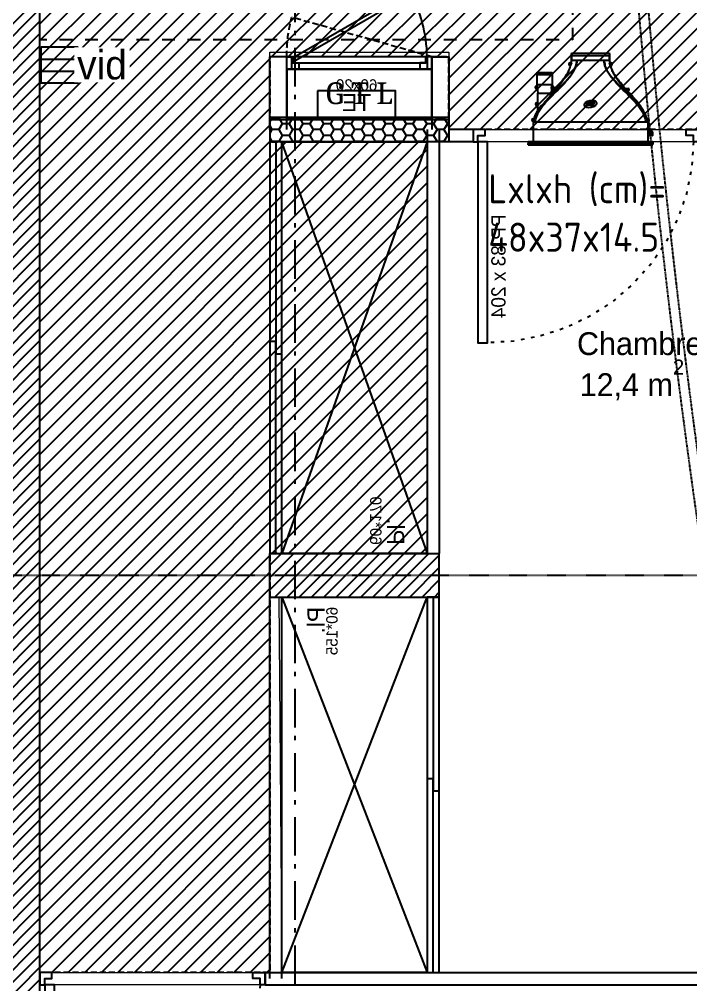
# Model space of a CAD drawing. Extents: x -2932 to 12371, y 2178 to 6224.
# Drawn here: x 4346.9 to 4624.3, y 3364.5 to 3762.9 of the extents above; entities that cross this region are included whole.
import ezdxf
from ezdxf import colors
from ezdxf.entities.mleader import LeaderData, LeaderLine
from ezdxf.enums import TextEntityAlignment as Align
from ezdxf.math import Vec2, Vec3

# ---------------------------------------------------------------- set-up
doc = ezdxf.new("R2010")
doc.units = 0
for name, pattern in [('prlm_ef', [0.165, 0.1, -0.065]), ('Style de ligne -1', [0.41664, 0.20828, -0.20836]), ('Style de ligne -13', [0.147638, 0.098425, -0.049213]), ('Style de ligne -18', [0.164042, 0.054681, -0.109361]), ('Style de ligne -6', [1.04164, 0.625, -0.20828, 0.06943, -0.13893]), ('VW-01', [0.41656, 0.20828, -0.20828])]:
    doc.linetypes.add(name, pattern=pattern)
for name, color, linetype in [('_GAZELEC-EAU CHAUDE', 1, 'Continuous'), ('B amÈnagement intÈrieur_Hatch', 252, 'Continuous'), ('B aménagement intérieur', 252, 'Continuous'), ('B GÈnÈral_Hatch', 252, 'Continuous'), ('B Général', 252, 'Continuous'), ('C ANNOTATIONS-axes horizontaux', 252, 'Style de ligne -1'), ('C ANNOTATIONS-prestations', 252, 'Continuous'), ('C ANNOTATIONS-texte', 252, 'Continuous'), ('C ANNOTATIONS-texte surfaces', 252, 'Continuous'), ('D SURFACES-shab', 252, 'Continuous'), ('F REMPLISSAGE-TE', 252, 'Continuous'), ('F REMPLISSAGE-TE_Hatch', 252, 'Continuous'), ('prlm-CHAUFF', 30, 'Continuous'), ('prlm-EAU-EF', 161, 'Continuous'), ('prlm-ELEC-CFA', 181, 'Continuous'), ('prlm-MOD-EL', 190, 'Continuous')]:
    doc.layers.add(name, color=color, linetype=linetype)
doc.layers.add('_GAZELEC-RESERVATION', color=1, linetype='Continuous', lineweight=18)
doc.layers.add('_GAZELEC-RESERVATION 2', color=6, linetype='Continuous', lineweight=18)
doc.styles.add('Eurostile', font='')
doc.styles.add('prlm-elec-cfa', font='comic.ttf', dxfattribs={"height": 12})
doc.styles.add('prlm-mod', font='cambriaz.ttf', dxfattribs={"height": 18})
doc.styles.get("Standard").update_dxf_attribs({"font": 'isocp.shx', "height": 15})
doc.styles.get('Eurostile').set_extended_font_data('Eurostile')
pattern_1 = [(180, (107.5736, 81.019), (-4.261364, -2.4603), [2.84091, -5.68182]), (300, (107.5736, 81.019), (4.261364, -2.4603), [2.84091, -5.68182]), (240, (104.7327, 76.0983), (-9e-09, -4.920599), [2.84091, -5.68182])]
pattern_2 = [(45, (0, 0), (2.4253472, -2.6458333), [])]

# ---------------------------------------------------------------- blocks, each defined once
blk = doc.blocks.new('A n1.PP 80')
at = {"layer": 'B Général', "flags": 128}
blk.add_lwpolyline([(-43, 2.5), (-43, 85.5), (-39, 85.5), (-39, 2.5)], close=True, dxfattribs=at)
at = {"layer": 'B Général', "linetype": 'Style de ligne -18', "ltscale": 25.4, "flags": 128}
blk.add_lwpolyline([(46, 2.5), (45.27, 13.33), (43.1, 23.98), (39.53, 34.26), (34.61, 44), (28.44, 53.03), (21.1, 61.19), (12.74, 68.35), (3.5, 74.38), (-6.47, 79.18), (-17, 82.67), (-27.91, 84.79), (-39, 85.5)], dxfattribs=at)
at = {"layer": 'B Général', "linetype": 'Continuous', "flags": 128}
for points in [[(-45, 2.5), (-43, 2.5), (-43, 0), (-40, 0), (-40, -2.5), (-45, -2.5)], [(48, 2.5), (46, 2.5), (46, 0), (43, 0), (43, -2.5), (48, -2.5), (48, -2.5), (48, -2.5), (48, 1.79), (48, 1.79)]]:
    blk.add_lwpolyline(points, close=True, dxfattribs=at)
at = {"layer": 'C ANNOTATIONS-prestations', "insert": (-37.5, 32.5), "char_height": 5.8825, "attachment_point": 1, "rotation": 90, "line_spacing_factor": 0.894142, "style": 'Eurostile'}
blk.add_mtext('PP 83 x 204', dxfattribs=at)
blk = doc.blocks.new('A n1.Groupe-5-1')
at = {"layer": 'B Général', "flags": 128}
for points in [[(-31.46, -5.77), (-31.46, -0.77), (-28.96, -0.77), (-28.96, -3.27), (-26.46, -3.27), (-26.46, -5.77)], [(26.04, -0.77), (26.04, -3.27), (-28.96, -3.27), (-28.96, -0.77)], [(28.54, -5.77), (28.54, -0.77), (26.04, -0.77), (26.04, -3.27), (23.54, -3.27), (23.54, -5.77)]]:
    blk.add_lwpolyline(points, close=True, dxfattribs=at)
blk = doc.blocks.new('A n1.TE')
at = {"layer": 'B Général', "linetype": 'Style de ligne -13', "ltscale": 25.4}
blk.add_line((-31.46, -0.77), (26.39, 15.56), dxfattribs=at)
at = {"layer": 'B Général', "flags": 128}
for points in [[(28.54, -5.77), (28.54, -25.77), (-31.46, -25.77), (-31.46, -5.77)], [(15.79, -14.77), (15.79, -25.77), (-16.46, -25.77), (-16.46, -14.77)]]:
    blk.add_lwpolyline(points, close=True, dxfattribs=at)
at = {"layer": 'B Général', "linetype": 'Style de ligne -13', "ltscale": 25.4}
blk.add_arc((-34.54, -0.77), 63.08, 359.9968, 14.9984, dxfattribs=at)
at = {"layer": 'B Général'}
blk.add_blockref('A n1.Groupe-5-1', (0, 0), dxfattribs=at)
at = {"layer": 'B Général', "insert": (-0.34, -16.07), "char_height": 7.059, "width": 32.25, "attachment_point": 2, "line_spacing_factor": 0.894142, "style": 'Eurostile'}
blk.add_mtext('TE ', dxfattribs=at)
at = {"layer": 'C ANNOTATIONS-prestations', "insert": (-0.34, -14.77), "char_height": 4.706, "width": 32.25, "attachment_point": 8, "line_spacing_factor": 0.894142, "style": 'Eurostile'}
blk.add_mtext('60x20', dxfattribs=at)
blk = doc.blocks.new('A n1.Placard 60.155')
at = {"layer": 'B Général', "linetype": 'Continuous'}
for p, q in [((80, 30), (-75, -30)), ((-75, 30), (80, -30))]:
    blk.add_line(p, q, dxfattribs=at)
at = {"layer": 'B Général', "linetype": 'Continuous', "flags": 128}
blk.add_lwpolyline([(80, -30), (80, 30), (-75, 30), (-75, -30)], dxfattribs=at)
for points in [[(80, -30), (80, -35), (-75, -35), (-75, -30)], [(80, -30), (80, -32.5), (0, -32.5), (0, -30)], [(5, -32.5), (5, -35), (-75, -35), (-75, -32.5)]]:
    blk.add_lwpolyline(points, close=True, dxfattribs=at)
at = {"layer": 'B Général', "insert": (-70.94, 19.46), "char_height": 7.059, "attachment_point": 1, "line_spacing_factor": 0.894142, "style": 'Eurostile'}
blk.add_mtext('Pl.', dxfattribs=at)
at = {"layer": 'C ANNOTATIONS-prestations', "insert": (-70.94, 9.32), "char_height": 4.706, "attachment_point": 4, "line_spacing_factor": 0.894142, "style": 'Eurostile'}
blk.add_mtext('60*155', dxfattribs=at)
blk = doc.blocks.new('A n1.Placard 60.170')
at = {"layer": 'B Général', "linetype": 'Continuous'}
for p, q in [((-85, 30.11), (85, -30)), ((85, 30), (-85, -30))]:
    blk.add_line(p, q, dxfattribs=at)
at = {"layer": 'B Général', "linetype": 'Continuous', "flags": 128}
blk.add_lwpolyline([(85, -30), (85, 30), (-85, 30), (-85, -30)], dxfattribs=at)
for points in [[(85, -30), (85, -35), (-85, -35), (-85, -30)], [(85, -30), (85, -32.5), (-2.5, -32.5), (-2.5, -30)], [(2.5, -32.5), (2.5, -35), (-85, -35), (-85, -32.5)]]:
    blk.add_lwpolyline(points, close=True, dxfattribs=at)
at = {"layer": 'B Général', "insert": (-81.39, 20.5), "char_height": 7.059, "attachment_point": 1, "line_spacing_factor": 0.894142, "style": 'Eurostile'}
blk.add_mtext('Pl.', dxfattribs=at)
at = {"layer": 'C ANNOTATIONS-prestations', "insert": (-81.39, 8.72), "char_height": 4.706, "attachment_point": 4, "line_spacing_factor": 0.894142, "style": 'Eurostile'}
blk.add_mtext('60*170', dxfattribs=at)
blk = doc.blocks.new('A n1.T4 A 204 (2D)')
at = {"layer": 'B amÈnagement intÈrieur_Hatch', "linetype": 'Continuous'}
h = blk.add_hatch(dxfattribs=at)
h.set_pattern_fill('F_P__SOFFITE', color=256, style=0, pattern_type=2)
h.set_pattern_definition([(45, (0, 0.2205), (-3.527778, 3.30729), [])])
h.paths.add_polyline_path([(48.2, 413.97), (48.2, 348.97), (-245.83, 348.97), (-245.84, 378.98), (-319.86, 378.97), (-319.85, 343.96), (-319.8, 343.96), (-254.8, 343.96), (-254.8, 174.05), (-319.8, 174.05), (-319.8, 1.07), (-414.8, 1.07), (-414.8, 348.97), (-414.8, 505.99), (-106.8, 505.99), (-106.8, 413.97)])
at = {"layer": 'B GÈnÈral_Hatch', "linetype": 'Continuous'}
h = blk.add_hatch(dxfattribs=at)
h.set_pattern_fill('PSE', color=256, angle=180, style=0, pattern_type=2)
h.set_pattern_definition(pattern_1)
h.paths.add_polyline_path([(-245.84, 353.97), (-245.84, 343.97), (-319.86, 343.97), (-319.86, 353.97)])
at = {"layer": 'F REMPLISSAGE-TE_Hatch', "linetype": 'Continuous'}
h = blk.add_hatch(dxfattribs=at)
h.set_pattern_fill('PSE', color=256, angle=180, style=0, pattern_type=2)
h.set_pattern_definition(pattern_1)
h.paths.add_polyline_path([(-245.84, 352.97), (-245.84, 353.97), (-319.86, 353.97), (-319.86, 352.97)])
h = blk.add_hatch(dxfattribs=at)
h.set_pattern_fill('PSE', color=256, angle=180, style=0, pattern_type=2)
h.set_pattern_definition(pattern_1)
h.paths.add_polyline_path([(-245.84, 343.97), (-245.84, 352.97), (-319.86, 352.97), (-319.86, 343.97)])
at = {"layer": 'B aménagement intérieur', "linetype": 'Style de ligne -13', "ltscale": 25.4, "flags": 128}
blk.add_lwpolyline([(48.2, 413.97), (48.2, 348.97), (-245.83, 348.97), (-245.84, 378.98), (-319.86, 378.97), (-319.85, 343.96), (-319.8, 343.96), (-254.8, 343.96), (-254.8, 174.05), (-319.8, 174.05), (-319.8, 1.07), (-414.8, 1.07), (-414.8, 348.97), (-414.8, 505.99), (-106.8, 505.99), (-106.8, 413.97)], close=True, dxfattribs=at)
at = {"layer": 'B Général', "linetype": 'Continuous'}
for p, q in [((-319.85, 348.97), (-319.85, 378.96)), ((-312.85, 378.96), (-319.85, 378.96)), ((-312.85, 348.97), (-312.85, 378.96)), ((-252.84, 378.97), (-252.84, 348.97)), ((-252.84, 378.97), (-245.84, 378.97)), ((-245.84, 378.97), (-245.84, 348.97)), ((-319.86, 353.97), (-319.86, 343.97)), ((-245.84, 353.97), (-319.86, 353.97)), ((-245.84, 353.97), (-245.84, 343.97)), ((-254.8, 348.97), (-254.8, 174.05)), ((-254.8, 348.97), (-254.8, 174.05)), ((-249.8, 348.97), (-249.8, 174.05)), ((-249.8, 348.97), (-249.8, 174.05)), ((-235.83, 348.97), (-245.84, 348.97)), ((-235.83, 348.97), (-245.84, 348.97)), ((-235.83, 348.97), (-235.83, 343.97)), ((-245.84, 343.97), (-319.86, 343.97)), ((-235.83, 343.97), (-245.84, 343.97)), ((-235.83, 343.97), (-245.84, 343.97)), ((-319.8, -1.43), (-319.8, 156.05)), ((-319.8, -1.43), (-319.8, 156.05)), ((-314.8, -1.43), (-314.8, 156.05)), ((-314.8, -1.43), (-314.8, 156.05)), ((-414.8, -3.93), (-414.8, 1.07)), ((-321.8, 1.07), (127.72, 1.07)), ((-321.8, 1.07), (127.72, 1.07)), ((-321.8, -3.93), (-321.8, 1.07)), ((-321.8, -3.93), (127.72, -3.93)), ((-321.8, -3.93), (127.72, -3.93))]:
    blk.add_line(p, q, dxfattribs=at)
at = {"layer": 'B Général', "linetype": 'VW-01', "ltscale": 25.4, "flags": 128}
blk.add_lwpolyline([(-414.8, 385.99), (-414.8, 505.99), (-194.8, 505.99), (-194.8, 385.99)], close=True, dxfattribs=at)
at = {"layer": 'D SURFACES-shab', "lineweight": 18, "flags": 128}
for points in [[(-106.8, 505.99), (-414.8, 505.99), (-414.8, 1.07), (-319.8, 1.07), (-319.83, 173.99), (-254.8, 173.97), (-254.8, 343.97), (-319.79, 343.97), (-319.83, 380.97), (-245.83, 380.98), (-245.83, 348.98), (-106.8, 348.97)], [(127.72, 156.99), (43.2, 156.99), (43.2, 343.97), (-249.8, 343.97), (-249.8, 155.99), (-316.05, 156.05), (-314.8, 1.07), (127.72, 1.07)], [(-27.78, -765.99), (127.72, -765.99), (127.47, -3.93), (-414.8, -3.93), (-414.8, -450.99), (-88.28, -450.99), (-88.28, -704.99), (-27.78, -704.99)]]:
    blk.add_lwpolyline(points, close=True, dxfattribs=at)
at = {"layer": 'F REMPLISSAGE-TE', "linetype": 'Continuous'}
blk.add_line((-245.84, 352.97), (-319.86, 352.97), dxfattribs=at)
at = {"layer": 'B Général'}
for name, p, xscale, rotation in [('A n1.TE', (-284.31, 379.74), -1, 359.9999999999096), ('A n1.PP 80', (-190.83, 346.47), -1, 180), ('A n1.Placard 60.170', (-284.8, 258.97), -1, 270), ('A n1.Placard 60.155', (-284.8, 81.06), -0.9998783705770337, 90), ('A n1.PP 80', (-369.8, -1.43), -1, 180)]:
    blk.add_blockref(name, p, dxfattribs=dict(at, xscale=xscale, rotation=rotation))
at = {"layer": 'C ANNOTATIONS-texte', "insert": (-161.79, 255.79), "char_height": 9.412, "attachment_point": 8, "line_spacing_factor": 0.894142, "style": 'Eurostile'}
blk.add_mtext('Chambre 2', dxfattribs=at)
at = {"layer": 'C ANNOTATIONS-texte surfaces', "insert": (-170.23, 254.06), "char_height": 9.412, "attachment_point": 2, "line_spacing_factor": 0.894142, "style": 'Eurostile'}
blk.add_mtext('12,4 m{\\H0.6667x;\\S2^ ;}', dxfattribs=at)
blk = doc.blocks.new('xi.gtl')
at = {"layer": 'prlm-MOD-EL', "color": 0}
for points in [[(2.8, 22.99), (2.02, 24.35), (50.51, 52.34), (51.28, 50.98)], [(0, 25), (2.02, 25), (2.02, 20), (0, 20)], [(60, 25), (57.98, 25), (57.98, 20), (60, 20)], [(0, 20), (60, 20), (60, 0), (0, 0)]]:
    blk.add_lwpolyline(points, close=True, dxfattribs=at)
blk.add_arc((2.02, 24.35), 55.99, 0.6678, 30, dxfattribs=at)
at = {"layer": 'prlm-MOD-EL', "color": 0, "style": 'prlm-mod', "flags": 8}
blk.add_attdef('GTL', text='', height=9, dxfattribs=at).set_placement((30, 10), align=Align.MIDDLE_CENTER)
blk = doc.blocks.new('xi.twintop')
at = {"layer": 'prlm-CHAUFF', "ltscale": 50}
for p, q in [((-7.9, 36.5), (7.9, 36.5)), ((-8.61, 31.95), (-8.61, 32.05)), ((-8.61, 32.05), (-8.51, 32.05)), ((-8.51, 31.95), (-8.61, 31.95)), ((-8.51, 32.16), (-8.41, 32.16)), ((-8.51, 32.05), (-8.51, 32.16)), ((-8.51, 31.84), (-8.51, 31.95)), ((-7.9, 32.5), (-8.46, 32.5)), ((-8.41, 32.16), (-8.41, 32.05)), ((-8.41, 32.05), (-8.3, 32.05)), ((-8.3, 31.95), (-8.41, 31.95)), ((-8.41, 31.95), (-8.41, 31.84)), ((-8.3, 32.05), (-8.3, 31.95)), ((-8.16, 31.5), (-7.95, 32.18)), ((-8, 35.6), (8, 35.6)), ((-7.9, 32.5), (-7.95, 32.18)), ((-7.9, 35.6), (-7.9, 33.5)), ((-7.9, 33.5), (-7.9, 35.6)), ((-5.67, 33.5), (-7.9, 33.5)), ((5.67, 33.5), (-5.67, 33.5)), ((7.9, 33.5), (5.67, 33.5)), ((7.9, 35.6), (7.9, 33.5)), ((7.9, 33.5), (7.9, 35.6)), ((7.95, 32.18), (7.9, 32.5)), ((7.9, 32.5), (8.46, 32.5)), ((8.16, 31.5), (7.95, 32.18)), ((8.3, 31.95), (8.3, 32.05)), ((8.3, 32.05), (8.41, 32.05)), ((8.41, 31.95), (8.3, 31.95)), ((8.41, 32.16), (8.51, 32.16)), ((8.41, 32.05), (8.41, 32.16)), ((8.41, 31.84), (8.41, 31.95)), ((8.51, 32.16), (8.51, 32.05)), ((8.51, 32.05), (8.61, 32.05)), ((8.61, 31.95), (8.51, 31.95)), ((8.51, 31.95), (8.51, 31.84)), ((8.61, 32.05), (8.61, 31.95)), ((-22.15, 28.5), (-15.85, 28.5)), ((-9.41, 28.48), (-9.41, 28.48)), ((-8.41, 31.84), (-8.51, 31.84)), ((-8.46, 31.5), (-8.16, 31.5)), ((8.46, 31.5), (8.16, 31.5)), ((8.51, 31.84), (8.41, 31.84)), ((9.12, 29.02), (9.09, 29.02)), ((9.41, 28.48), (9.38, 28.48)), ((-15.75, 27.6), (-22.25, 27.6)), ((-22.15, 27.6), (-22.15, 23.5)), ((-22.15, 27.6), (-22.15, 23.5)), ((-15.85, 27.6), (-15.85, 23.5)), ((-15.85, 27.6), (-15.85, 23.5)), ((-22.56, 22.55), (-22.45, 22.55)), ((-22.56, 22.45), (-22.56, 22.55)), ((-22.45, 22.45), (-22.56, 22.45)), ((-22.45, 22.66), (-22.35, 22.66)), ((-22.45, 22.55), (-22.45, 22.66)), ((-22.45, 22.34), (-22.45, 22.45)), ((-22.35, 22.34), (-22.45, 22.34)), ((-22.4, 23), (-21.97, 23)), ((-21.85, 22), (-22.4, 22)), ((-22.35, 22.66), (-22.35, 22.55)), ((-22.35, 22.55), (-22.24, 22.55)), ((-22.24, 22.45), (-22.35, 22.45)), ((-22.35, 22.45), (-22.35, 22.34)), ((-22.24, 22.55), (-22.24, 22.45)), ((-15.85, 23.5), (-22.15, 23.5)), ((-21.97, 23), (-21.85, 22.06)), ((-21.85, 22.06), (-21.85, 22)), ((-21.8, 20), (-16.2, 20)), ((-21.8, 16), (-21.8, 20)), ((-21.8, 16), (-21.8, 20)), ((-16.2, 19.84), (-14.13, 22)), ((-14.13, 22), (-16.2, 19.84)), ((-16.2, 19.84), (-16.2, 20)), ((-16.2, 19.84), (-16.2, 20)), ((-16.15, 22.06), (-16.03, 23)), ((-16.15, 22), (-16.15, 22.06)), ((-15.6, 22), (-16.15, 22)), ((-16.03, 23), (-15.6, 23)), ((-15.76, 22.45), (-15.76, 22.55)), ((-15.76, 22.55), (-15.65, 22.55)), ((-15.65, 22.45), (-15.76, 22.45)), ((-15.65, 22.66), (-15.55, 22.66)), ((-15.65, 22.55), (-15.65, 22.66)), ((-15.65, 22.34), (-15.65, 22.45)), ((-15.55, 22.34), (-15.65, 22.34)), ((-15.55, 22.66), (-15.55, 22.55)), ((-15.55, 22.55), (-15.44, 22.55)), ((-15.55, 22.45), (-15.55, 22.34)), ((-15.44, 22.45), (-15.55, 22.45)), ((-15.44, 22.55), (-15.44, 22.45)), ((14.83, 21), (13.83, 22)), ((13.83, 22), (15.44, 22)), ((15.44, 21), (14.83, 21)), ((15.28, 21.45), (15.28, 21.55)), ((15.28, 21.55), (15.39, 21.55)), ((15.39, 21.45), (15.28, 21.45)), ((15.39, 21.66), (15.49, 21.66)), ((15.39, 21.55), (15.39, 21.66)), ((15.39, 21.34), (15.39, 21.45)), ((15.49, 21.34), (15.39, 21.34)), ((15.49, 21.66), (15.49, 21.55)), ((15.49, 21.55), (15.6, 21.55)), ((15.49, 21.45), (15.49, 21.34)), ((15.6, 21.45), (15.49, 21.45)), ((15.6, 21.55), (15.6, 21.45)), ((-22.2, 16), (-21.65, 16)), ((-21.65, 16), (-21.65, 15)), ((-22.36, 15.45), (-22.36, 15.55)), ((-22.36, 15.55), (-22.25, 15.55)), ((-22.25, 15.45), (-22.36, 15.45)), ((-22.25, 15.66), (-22.15, 15.66)), ((-22.25, 15.55), (-22.25, 15.66)), ((-22.25, 15.34), (-22.25, 15.45)), ((-22.15, 15.34), (-22.25, 15.34)), ((-21.65, 15), (-22.2, 15)), ((-22.15, 15.66), (-22.15, 15.55)), ((-22.15, 15.55), (-22.04, 15.55)), ((-22.15, 15.45), (-22.15, 15.34)), ((-22.04, 15.45), (-22.15, 15.45)), ((-22.04, 15.55), (-22.04, 15.45)), ((-21.8, 12.88), (-21.8, 15)), ((-21.8, 12.88), (-21.8, 15)), ((-23.96, 8.95), (-23.96, 9.05)), ((-23.96, 9.05), (-23.85, 9.05)), ((-23.85, 8.95), (-23.96, 8.95)), ((-23.85, 9.16), (-23.75, 9.16)), ((-23.85, 9.05), (-23.85, 9.16)), ((-23.85, 8.84), (-23.85, 8.95)), ((-23.75, 8.84), (-23.85, 8.84)), ((-23.8, 9.5), (-23.19, 9.5)), ((-23.36, 8.5), (-23.8, 8.5)), ((-23.75, 9.16), (-23.75, 9.05)), ((-23.75, 9.05), (-23.64, 9.05)), ((-23.75, 8.95), (-23.75, 8.84)), ((-23.64, 8.95), (-23.75, 8.95)), ((23.7, 8), (-23.7, 8)), ((-23.7, 8), (-23.7, 0)), ((-23.64, 9.05), (-23.64, 8.95)), ((-23.36, 8.42), (-23.36, 8.5)), ((23.19, 9.5), (23.8, 9.5)), ((23.36, 8.42), (23.36, 8.5)), ((23.8, 8.5), (23.36, 8.5)), ((23.64, 8.95), (23.64, 9.05)), ((23.64, 9.05), (23.75, 9.05)), ((23.75, 8.95), (23.64, 8.95)), ((23.7, 8), (23.7, 0)), ((23.75, 9.16), (23.85, 9.16)), ((23.75, 9.05), (23.75, 9.16)), ((23.75, 8.84), (23.75, 8.95)), ((23.85, 8.84), (23.75, 8.84)), ((23.85, 9.16), (23.85, 9.05)), ((23.85, 9.05), (23.96, 9.05)), ((23.85, 8.95), (23.85, 8.84)), ((23.96, 8.95), (23.85, 8.95)), ((23.96, 9.05), (23.96, 8.95)), ((24.18, 4.47), (23.7, 4.81)), ((24.06, 4.42), (23.7, 4.66)), ((24.06, 2.6), (24.06, 4.42)), ((24.64, 4.04), (24.06, 4.42)), ((24.2, 4.46), (24.18, 4.47)), ((24.54, 4.24), (24.2, 4.46)), ((24.35, 4.85), (24.33, 4.89)), ((24.35, 4.36), (24.35, 4.85)), ((24.35, 4.85), (24.36, 4.85)), ((24.41, 4.79), (24.43, 4.83)), ((24.41, 4.79), (24.41, 4.32)), ((25.01, 4.43), (24.41, 4.79)), ((24.43, 4.83), (25.04, 4.47)), ((24.64, 4.04), (24.72, 4.01)), ((24.64, 2.6), (24.64, 4.04)), ((24.72, 4.01), (24.72, 2.65)), ((25.04, 4.47), (25.01, 4.43)), ((25.01, 4.25), (25.01, 4.43)), ((25.02, 4.42), (25.01, 4.43)), ((25.06, 4.46), (25.02, 4.42)), ((25.02, 4.42), (25.02, 4.25)), ((25.28, 4.25), (25.02, 4.42)), ((25.04, 4.47), (25.06, 4.46)), ((25.06, 4.46), (25.39, 4.24)), ((25.71, 2.65), (25.71, 4.01)), ((-25.75, 0), (-25.75, -0.73)), ((25.75, 0), (-25.75, 0)), ((23.7, 2.6), (24.06, 2.6)), ((23.7, 2.57), (23.73, 2.6)), ((23.79, 2.6), (23.88, 2.51)), ((23.88, 2.51), (23.97, 2.6)), ((24.04, 2.6), (24.13, 2.51)), ((24.64, 2.6), (24.06, 2.6)), ((24.13, 2.51), (24.22, 2.6)), ((24.18, 2.56), (24.24, 2.51)), ((24.24, 2.51), (24.3, 2.58)), ((24.28, 2.6), (24.37, 2.51)), ((24.37, 2.51), (24.46, 2.6)), ((24.42, 2.57), (24.48, 2.51)), ((24.48, 2.51), (24.56, 2.58)), ((24.54, 2.6), (24.63, 2.51)), ((24.63, 2.51), (24.72, 2.6)), ((24.72, 2.65), (24.64, 2.6)), ((24.64, 2.6), (24.64, 2.6)), ((25.66, 2.6), (24.64, 2.6)), ((24.7, 2.58), (24.77, 2.51)), ((24.72, 2.65), (25.71, 2.65)), ((24.73, 2.6), (24.82, 2.51)), ((24.77, 2.51), (24.79, 2.53)), ((24.82, 2.51), (24.91, 2.6)), ((24.9, 2.59), (24.98, 2.51)), ((24.98, 2.51), (25.07, 2.6)), ((25.02, 2.54), (25.05, 2.51)), ((25.05, 2.51), (25.09, 2.55)), ((25.06, 2.58), (25.13, 2.51)), ((25.13, 2.51), (25.22, 2.6)), ((25.19, 2.57), (25.25, 2.51)), ((25.25, 2.51), (25.34, 2.6)), ((25.27, 2.53), (25.29, 2.51)), ((25.29, 2.51), (25.32, 2.54)), ((25.31, 2.56), (25.36, 2.51)), ((25.36, 2.51), (25.45, 2.6)), ((25.4, 2.55), (25.44, 2.51)), ((25.44, 2.51), (25.53, 2.6)), ((25.48, 2.54), (25.51, 2.51)), ((25.51, 2.51), (25.6, 2.6)), ((25.53, 2.53), (25.55, 2.51)), ((25.55, 2.51), (25.64, 2.6)), ((25.71, 2.65), (25.66, 2.6)), ((25.66, 2.6), (25.66, 2.6)), ((25.75, 0), (25.75, -0.73)), ((-25.75, -0.81), (-25.75, -0.73)), ((-25.75, -0.73), (25.75, -0.73)), ((-25.75, -1.3), (-25.75, -0.81)), ((25.75, -0.81), (-25.75, -0.81)), ((-25.75, -1.3), (25.75, -1.3)), ((23.75, -0.99), (-23.75, -0.99)), ((-23.75, -1.06), (-23.75, -0.99)), ((-23.55, -0.99), (-23.75, -1.06)), ((-23.75, -1.06), (23.75, -1.06)), ((23.75, -1.11), (-23.75, -1.11)), ((-23.75, -1.16), (-23.75, -1.11)), ((-23.59, -1.11), (-23.75, -1.16)), ((-23.75, -1.16), (23.75, -1.16)), ((23.75, -1.2), (-23.75, -1.2)), ((-23.75, -1.23), (-23.75, -1.2)), ((-23.64, -1.2), (-23.75, -1.23)), ((-23.75, -1.23), (23.75, -1.23)), ((23.75, -1.26), (-23.75, -1.26)), ((-23.75, -1.28), (-23.75, -1.26)), ((-23.68, -1.26), (-23.75, -1.28)), ((-23.75, -1.28), (23.75, -1.28)), ((23.75, -1.29), (-23.75, -1.29)), ((-23.75, -1.3), (-23.75, -1.29)), ((-23.73, -1.29), (-23.75, -1.3)), ((-23.75, -1.3), (23.75, -1.3)), ((23.75, -1.06), (23.55, -0.99)), ((23.75, -1.16), (23.59, -1.11)), ((23.75, -1.23), (23.64, -1.2)), ((23.75, -1.28), (23.68, -1.26)), ((23.75, -1.3), (23.73, -1.29)), ((23.75, -0.99), (23.75, -1.06)), ((23.75, -1.11), (23.75, -1.16)), ((23.75, -1.2), (23.75, -1.23)), ((23.75, -1.26), (23.75, -1.28)), ((23.75, -1.29), (23.75, -1.3)), ((25.75, -0.73), (25.75, -0.81)), ((25.75, -1.3), (25.75, -0.81))]:
    blk.add_line(p, q, dxfattribs=at)
for centre, radius in [((-8.46, 32), 0.3), ((-8.46, 32), 0.25), ((8.46, 32), 0.3), ((8.46, 32), 0.25), ((-22.4, 22.5), 0.3), ((-22.4, 22.5), 0.25), ((-15.6, 22.5), 0.3), ((-15.6, 22.5), 0.25), ((15.44, 21.5), 0.3), ((15.44, 21.5), 0.25), ((-22.2, 15.5), 0.3), ((-22.2, 15.5), 0.25), ((-23.8, 9), 0.3), ((-23.8, 9), 0.25), ((23.8, 9), 0.3), ((23.8, 9), 0.25)]:
    blk.add_circle(centre, radius, dxfattribs=at)
for centre, radius, start, end in [((-6.01, 35.83), 2, 160.5755, 186.7441), ((-6.01, 35.83), 2, 160.5755, 186.7441), ((6.01, 35.83), 2, 353.2559, 19.4245), ((6.01, 35.83), 2, 353.2559, 19.4245), ((-8.46, 32), 0.5, 90, 270), ((-15.67, 33.51), 7.77, 352.5456, 359.9423), ((-15.72, 33.51), 7.82, 352.5763, 359.9264), ((-15.07, 33.49), 7.17, 352.0923, 353.5448), ((-15.07, 33.49), 7.17, 353.9053, 0.1157), ((15.11, 33.49), 7.25, 179.9215, 187.8382), ((15.67, 33.51), 7.77, 180.0577, 187.4544), ((15.72, 33.51), 7.82, 180.0736, 187.4237), ((21.1, 34.98), 13.43, 192.9954, 216.0824), ((8.46, 32), 0.5, 270, 90), ((-20.26, 27.83), 2, 160.5755, 186.7441), ((-20.26, 27.83), 2, 160.5755, 186.7441), ((-17.74, 27.83), 2, 353.2559, 19.4245), ((-17.74, 27.83), 2, 353.2559, 19.4245), ((-43.13, 48.06), 39, 319.3887, 329.86), ((-43.13, 48.06), 39, 319.3887, 329.8601), ((-26.92, 38.17), 20.01, 331.0483, 332.7983), ((-26.92, 38.17), 20.01, 331.0482, 332.7982), ((-19.51, 34.47), 11.74, 332.3321, 345.441), ((-19.16, 34.32), 11.35, 332.1374, 345.6929), ((19.16, 34.32), 11.35, 194.4106, 207.8626), ((26.92, 38.17), 20.01, 207.2018, 208.9518), ((43.13, 48.06), 39, 210.1399, 220.6113), ((43.13, 48.06), 39, 212.5506, 220.6113), ((-22.4, 22.5), 0.5, 90, 270), ((-15.6, 22.5), 0.5, 270, 90), ((-22.51, 30.1), 11.66, 315.9701, 320.4245), ((-22.76, 30.33), 11.99, 316.0326, 320.3619), ((22.51, 30.1), 11.66, 219.5755, 224.0299), ((22.76, 30.33), 11.99, 219.6381, 223.9674), ((15.44, 21.5), 0.5, 270, 90), ((-22.2, 15.5), 0.5, 90, 270), ((-44.74, 40.05), 35.1, 315.7111, 319.5265), ((-2.48, -0.77), 23.65, 136.4099, 144.7501), ((-23.8, 9), 0.5, 90, 270), ((-11.41, 6.64), 12.12, 163.7263, 166.3852), ((23.8, 9), 0.5, 270, 90), ((17.64, -7.23), 13.85, 61.9182, 64.0515), ((17.76, -6.88), 13.43, 62.115, 63.7632), ((18.29, -6.04), 12.5, 61.3177, 61.5903), ((24.75, 5.45), 0.703, 233.033, 242.9325), ((24.72, 5.11), 0.448, 214.6713, 225.4982), ((25.88, 4.92), 0.836, 234.1326, 239.2425), ((18.29, -6.04), 12.5, 53.7494, 55.0637)]:
    blk.add_arc(centre, radius, start, end, dxfattribs=at)
blk.add_ellipse((0, 15.55), major_axis=(2.49, 0.57), ratio=0.600775, dxfattribs=at)
for points, knots in [([(-5.67, 33.5), (-5.67, 33.33), (-5.68, 33.16), (-5.7, 32.82), (-5.72, 32.65), (-5.8, 32.15), (-5.87, 31.82), (-6.05, 31.16), (-6.16, 30.84), (-6.41, 30.21), (-6.55, 29.9), (-7, 29), (-7.34, 28.43), (-8.08, 27.34), (-8.47, 26.81), (-9.69, 25.27), (-10.57, 24.3), (-12.38, 22.39), (-13.32, 21.46), (-15.19, 19.6), (-16.12, 18.67), (-17.95, 16.77), (-18.84, 15.8), (-20.08, 14.27), (-20.47, 13.75), (-21.03, 12.94), (-21.21, 12.66), (-21.55, 12.09), (-21.72, 11.8), (-22.17, 10.91), (-22.43, 10.31), (-22.7, 9.36), (-22.77, 9.03), (-22.86, 8.47), (-22.88, 8.24), (-22.89, 8)], [0, 0, 0, 0, 0.015625, 0.015625, 0.03125, 0.03125, 0.0625, 0.0625, 0.09375, 0.09375, 0.125, 0.125, 0.1875, 0.1875, 0.25, 0.25, 0.375, 0.375, 0.5, 0.5, 0.625, 0.625, 0.75, 0.75, 0.8125, 0.8125, 0.84375, 0.84375, 0.875, 0.875, 0.9375, 0.9375, 0.96875, 0.96875, 0.9907189, 0.9907189, 0.9907189, 0.9907189]), ([(-18.04, 17.26), (-16.85, 18.51), (-15.59, 19.7), (-13.1, 22.1), (-11.85, 23.3), (-10.07, 25.17), (-9.49, 25.81), (-8.39, 27.13), (-7.87, 27.82), (-7.16, 28.91), (-6.93, 29.29), (-6.52, 30.07), (-6.33, 30.48), (-6.02, 31.31), (-5.89, 31.74), (-5.76, 32.39), (-5.73, 32.61), (-5.69, 32.95), (-5.69, 33.06), (-5.67, 33.28), (-5.67, 33.39), (-5.67, 33.5)], [0, 0, 0, 0, 0.25, 0.25, 0.5, 0.5, 0.625, 0.625, 0.75, 0.75, 0.8125, 0.8125, 0.875, 0.875, 0.9375, 0.9375, 0.96875, 0.96875, 0.984375, 0.984375, 1, 1, 1, 1]), ([(5.67, 33.5), (5.67, 33.33), (5.68, 33.16), (5.71, 32.81), (5.73, 32.64), (5.81, 32.14), (5.88, 31.8), (6.08, 31.14), (6.2, 30.82), (6.47, 30.19), (6.62, 29.88), (7.1, 28.98), (7.46, 28.42), (8.23, 27.34), (8.65, 26.82), (9.93, 25.3), (10.84, 24.34), (12.72, 22.46), (13.69, 21.54), (15.61, 19.69), (16.57, 18.77), (18.43, 16.87), (19.34, 15.9), (20.59, 14.36), (20.99, 13.83), (21.55, 13), (21.73, 12.72), (22.07, 12.15), (22.24, 11.85), (22.69, 10.95), (22.94, 10.33), (23.21, 9.37), (23.28, 9.05), (23.36, 8.48), (23.38, 8.24), (23.39, 8)], [0, 0, 0, 0, 0.015625, 0.015625, 0.03125, 0.03125, 0.0625, 0.0625, 0.09375, 0.09375, 0.125, 0.125, 0.1875, 0.1875, 0.25, 0.25, 0.375, 0.375, 0.5, 0.5, 0.625, 0.625, 0.75, 0.75, 0.8125, 0.8125, 0.84375, 0.84375, 0.875, 0.875, 0.9375, 0.9375, 0.96875, 0.96875, 0.9908046, 0.9908046, 0.9908046, 0.9908046]), ([(22.89, 8), (22.88, 8.24), (22.86, 8.47), (22.77, 9.03), (22.7, 9.36), (22.43, 10.31), (22.17, 10.91), (21.72, 11.8), (21.55, 12.09), (21.21, 12.66), (21.03, 12.94), (20.47, 13.75), (20.08, 14.27), (18.84, 15.8), (17.95, 16.77), (16.12, 18.67), (15.18, 19.6), (13.32, 21.46), (12.38, 22.39), (10.57, 24.3), (9.69, 25.27), (8.47, 26.81), (8.08, 27.34), (7.34, 28.43), (7, 29), (6.55, 29.9), (6.41, 30.21), (6.16, 30.84), (6.05, 31.16), (5.87, 31.82), (5.79, 32.15), (5.72, 32.65), (5.7, 32.82), (5.68, 33.16), (5.67, 33.33), (5.67, 33.5)], [0.0092808, 0.0092808, 0.0092808, 0.0092808, 0.03125, 0.03125, 0.0625, 0.0625, 0.125, 0.125, 0.15625, 0.15625, 0.1875, 0.1875, 0.25, 0.25, 0.375, 0.375, 0.5, 0.5, 0.625, 0.625, 0.75, 0.75, 0.8125, 0.8125, 0.875, 0.875, 0.90625, 0.90625, 0.9375, 0.9375, 0.96875, 0.96875, 0.984375, 0.984375, 1, 1, 1, 1]), ([(-8.9, 29.46), (-9.06, 29.12), (-9.43, 28.41), (-10.08, 27.35), (-10.83, 26.27), (-11.65, 25.18), (-12.54, 24.1), (-13.65, 22.81), (-14.86, 21.46), (-15.81, 20.43), (-16.2, 20)], [0.1568082, 0.1568082, 0.1568082, 0.1568082, 0.2305418, 0.3149874, 0.4025619, 0.4929385, 0.5856877, 0.6803551, 0.8317746, 0.9509578, 0.9509578, 0.9509578, 0.9509578]), ([(14.38, 22), (14.06, 22.36), (13.37, 23.14), (12.33, 24.35), (11.38, 25.54), (10.58, 26.62), (9.93, 27.59), (9.37, 28.52), (9.05, 29.15), (8.91, 29.44)], [0.5730592, 0.5730592, 0.5730592, 0.5730592, 0.626259, 0.6884084, 0.7489718, 0.7930827, 0.8358988, 0.8773199, 0.9123747, 0.9123747, 0.9123747, 0.9123747]), ([(23.19, 9.5), (23.12, 9.79), (23.04, 10.07), (22.86, 10.64), (22.75, 10.92), (22.41, 11.74), (22.14, 12.27), (21.56, 13.3), (21.24, 13.8), (20.57, 14.77), (20.21, 15.25), (19.11, 16.65), (18.33, 17.54), (16.73, 19.29), (15.91, 20.15), (15.09, 21)], [0, 0, 0, 0, 0.0625, 0.0625, 0.125, 0.125, 0.25, 0.25, 0.375, 0.375, 0.5, 0.5, 0.75, 0.75, 1, 1, 1, 1]), ([(21.4, 13.55), (21.3, 13.71), (20.98, 14.2), (20.41, 15.02), (19.67, 15.99), (18.88, 16.96), (17.95, 18.04), (16.9, 19.22), (15.98, 20.24), (15.44, 20.84), (15.29, 21)], [0.1694223, 0.1694223, 0.1694223, 0.1694223, 0.1906001, 0.2339285, 0.2787061, 0.3247019, 0.3716424, 0.4351709, 0.4991397, 0.523565, 0.523565, 0.523565, 0.523565]), ([(-18.04, 17.26), (-17.81, 17.52), (-17.58, 17.79), (-17.17, 18.3), (-16.98, 18.55), (-16.64, 19.03), (-16.49, 19.25), (-16.32, 19.53), (-16.28, 19.62), (-16.22, 19.76), (-16.2, 19.81), (-16.2, 19.84)], [0, 0, 0, 0, 0.25, 0.25, 0.5, 0.5, 0.75, 0.75, 0.875, 0.875, 1, 1, 1, 1]), ([(-1.63, 15.67), (-0.9, 16.39), (-0.53, 16.49), (-0.14, 16.44), (0.47, 16.38), (1.12, 15.98), (1.85, 16.55)], [0, 0, 0, 0, 0.389075, 0.389075, 0.389075, 1, 1, 1, 1]), ([(-23.39, 8), (-23.38, 8.28), (-23.35, 8.55), (-23.25, 9.19), (-23.16, 9.55), (-22.84, 10.61), (-22.54, 11.29), (-21.83, 12.6), (-21.42, 13.22), (-20.56, 14.41), (-20.09, 14.98), (-19.62, 15.54)], [0.0331631, 0.0331631, 0.0331631, 0.0331631, 0.125, 0.125, 0.25, 0.25, 0.5, 0.5, 0.75, 0.75, 1, 1, 1, 1]), ([(-23.19, 9.5), (-23.12, 9.8), (-23.04, 10.09), (-22.9, 10.53), (-22.84, 10.67), (-22.74, 10.96), (-22.68, 11.1), (-22.5, 11.53), (-22.37, 11.8), (-22.1, 12.35), (-21.95, 12.61), (-21.8, 12.88)], [0, 0, 0, 0, 0.25, 0.25, 0.375, 0.375, 0.5, 0.5, 0.75, 0.75, 1, 1, 1, 1]), ([(-21.8, 12.88), (-21.96, 12.6), (-22.11, 12.32), (-22.4, 11.74), (-22.54, 11.45), (-22.78, 10.85), (-22.89, 10.55), (-23.01, 10.17), (-23.03, 10.1), (-23.05, 10.03)], [0, 0, 0, 0, 0.25, 0.25, 0.5, 0.5, 0.75, 0.75, 0.8062429, 0.8062429, 0.8062429, 0.8062429]), ([(-1.94, 14.63), (-1.21, 15.35), (-0.84, 15.44), (-0.45, 15.4), (0.16, 15.33), (0.81, 14.93), (1.54, 15.51)], [0, 0, 0, 0, 0.389075, 0.389075, 0.389075, 1, 1, 1, 1]), ([(24.24, 4.96), (24.23, 4.96), (24.23, 4.96), (24.22, 4.97), (24.2, 4.97), (24.19, 4.97), (24.18, 4.98), (24.16, 4.98), (24.15, 4.98), (24.13, 4.99), (24.11, 4.99), (24.09, 4.99), (24.08, 4.99), (24.05, 4.99), (24.02, 4.99), (23.98, 4.99), (23.93, 4.98), (23.89, 4.98), (23.84, 4.97), (23.78, 4.96), (23.74, 4.95), (23.71, 4.95), (23.7, 4.94)], [0.1059402, 0.1059402, 0.1059402, 0.1059402, 0.1359504, 0.1694868, 0.202886, 0.2361704, 0.2693627, 0.3024859, 0.3355633, 0.3686184, 0.401675, 0.434757, 0.4678887, 0.5010941, 0.5629781, 0.6246926, 0.6863942, 0.7482374, 0.8103737, 0.8729511, 0.9361135, 0.9654522, 0.9654522, 0.9654522, 0.9654522]), ([(23.7, 4.91), (23.71, 4.91), (23.72, 4.91), (23.74, 4.92), (23.78, 4.92), (23.81, 4.93), (23.83, 4.93), (23.86, 4.94), (23.89, 4.94), (23.92, 4.95), (23.94, 4.95), (23.97, 4.95), (23.99, 4.96), (24.02, 4.96), (24.04, 4.96), (24.06, 4.96), (24.08, 4.96), (24.11, 4.96), (24.14, 4.96), (24.18, 4.96), (24.21, 4.95), (24.24, 4.95), (24.26, 4.94), (24.28, 4.93), (24.3, 4.92), (24.32, 4.91), (24.33, 4.9), (24.33, 4.89)], [0.053874, 0.053874, 0.053874, 0.053874, 0.0607104, 0.0907643, 0.1206402, 0.1503557, 0.1799287, 0.2093776, 0.238721, 0.2679778, 0.2971672, 0.3263086, 0.3554219, 0.3845269, 0.4136437, 0.4427926, 0.4719939, 0.5012681, 0.5562327, 0.6110034, 0.6657154, 0.7205017, 0.7754929, 0.8308166, 0.8865967, 0.9429527, 1, 1, 1, 1]), ([(24.35, 4.85), (24.35, 4.86), (24.35, 4.86), (24.34, 4.87), (24.33, 4.88), (24.32, 4.88), (24.31, 4.89), (24.3, 4.89), (24.29, 4.9), (24.28, 4.9), (24.26, 4.91), (24.25, 4.91), (24.23, 4.91), (24.22, 4.92), (24.2, 4.92), (24.18, 4.92), (24.17, 4.92), (24.15, 4.92), (24.12, 4.92), (24.09, 4.92), (24.05, 4.92), (24, 4.92), (23.95, 4.91), (23.9, 4.9), (23.85, 4.89), (23.79, 4.88), (23.74, 4.87), (23.71, 4.86), (23.7, 4.86)], [0, 0, 0, 0, 0.0300773, 0.0600539, 0.0899314, 0.1197114, 0.1493956, 0.1789856, 0.2084831, 0.2378898, 0.2672073, 0.2964374, 0.3255817, 0.3546421, 0.3836203, 0.4125181, 0.4413372, 0.4700795, 0.4987468, 0.5532579, 0.6080368, 0.6630958, 0.7184471, 0.7741027, 0.8300742, 0.8863734, 0.9430116, 0.9677174, 0.9677174, 0.9677174, 0.9677174]), ([(24.65, 4.2), (24.65, 4.2), (24.64, 4.2), (24.64, 4.2), (24.63, 4.2), (24.63, 4.2), (24.62, 4.2), (24.61, 4.21), (24.6, 4.21), (24.59, 4.21), (24.58, 4.22), (24.55, 4.23), (24.54, 4.24), (24.54, 4.24)], [0, 0, 0, 0, 0.061789, 0.122374, 0.182441, 0.242697, 0.303842, 0.366548, 0.43144, 0.49908, 0.668346, 0.832646, 1, 1, 1, 1]), ([(25.45, 4.21), (25.44, 4.21), (25.44, 4.22), (25.43, 4.22), (25.41, 4.23), (25.4, 4.23), (25.39, 4.24), (25.37, 4.24), (25.36, 4.25), (25.34, 4.25), (25.32, 4.25), (25.3, 4.26), (25.29, 4.26), (25.27, 4.26), (25.24, 4.26), (25.22, 4.26), (25.2, 4.26), (25.17, 4.26), (25.13, 4.26), (25.08, 4.26), (25.03, 4.26), (24.97, 4.25), (24.91, 4.24), (24.85, 4.24), (24.79, 4.23), (24.72, 4.21), (24.67, 4.21), (24.65, 4.2)], [0.0304712, 0.0304712, 0.0304712, 0.0304712, 0.0599457, 0.0897682, 0.1195016, 0.1491541, 0.1787343, 0.2082505, 0.2377114, 0.2671256, 0.2965018, 0.3258487, 0.355175, 0.3844897, 0.4138015, 0.4431194, 0.4724522, 0.5018089, 0.5568669, 0.611863, 0.6668562, 0.7219052, 0.7770682, 0.8324028, 0.8879658, 0.9438132, 1, 1, 1, 1]), ([(25.71, 4.01), (25.69, 4.04), (25.65, 4.06), (25.55, 4.09), (25.48, 4.1), (25.35, 4.1), (25.31, 4.1), (25.21, 4.09), (25.16, 4.09), (24.98, 4.06), (24.86, 4.04), (24.72, 4.01)], [0, 0, 0, 0, 0.25, 0.25, 0.5, 0.5, 0.625, 0.625, 0.75, 0.75, 1, 1, 1, 1])]:
    blk.add_open_spline(points, degree=3, knots=knots, dxfattribs=at)
for points in [[(-22.15, 23.5), (-22.15, 23.33), (-22.14, 23.17), (-22.13, 23)], [(-22.15, 23.5), (-22.15, 23.33), (-22.14, 23.17), (-22.13, 23)], [(-22.01, 22), (-21.91, 21.33), (-21.8, 20.67), (-21.8, 20)], [(-22.01, 22), (-21.91, 21.33), (-21.8, 20.67), (-21.8, 20)], [(-15.99, 22), (-16.09, 21.33), (-16.2, 20.67), (-16.2, 20)], [(-15.99, 22), (-16.09, 21.33), (-16.2, 20.67), (-16.2, 20)], [(-15.85, 23.5), (-15.85, 23.33), (-15.86, 23.17), (-15.87, 23)], [(-15.85, 23.5), (-15.85, 23.33), (-15.86, 23.17), (-15.87, 23)], [(-1.78, 15.16), (-1.06, 15.88), (-0.68, 15.97), (-0.29, 15.93)], [(-0.23, 16.09), (-0.63, 16.13), (-1.01, 16.03), (-1.63, 15.67)], [(1.7, 16.04), (0.88, 15.1), (0.23, 15.51), (-0.39, 15.58)], [(-0.29, 15.93), (0.32, 15.87), (0.96, 15.47), (1.7, 16.04)], [(1.85, 16.55), (1.03, 15.62), (0.38, 16.02), (-0.23, 16.09)], [(-0.55, 15.04), (-0.94, 15.09), (-1.32, 14.99), (-1.94, 14.63)], [(-0.39, 15.58), (-0.78, 15.62), (-1.16, 15.52), (-1.78, 15.16)], [(1.54, 15.51), (0.72, 14.57), (0.07, 14.98), (-0.55, 15.04)], [(-23.19, 9.5), (-23.26, 9.17), (-23.32, 8.84), (-23.36, 8.5)], [(23.36, 8.5), (23.32, 8.84), (23.26, 9.17), (23.19, 9.5)]]:
    blk.add_open_spline(points, degree=3, dxfattribs=at)
at = {"layer": 'prlm-CHAUFF', "ltscale": 50, "insert": (-42.19, -13.41), "char_height": 12, "width": 139.7925, "attachment_point": 1}
blk.add_mtext('Lxlxh (cm)= 48x37x14.5', dxfattribs=at)
blk = doc.blocks.new('xi.VID')
at = {"layer": 'prlm-ELEC-CFA', "color": 0, "linetype": 'ByBlock', "lineweight": -2, "flags": 128}
blk.add_lwpolyline([(-7.5, 7.5), (7.5, 7.5), (7.5, -7.5), (-7.5, -7.5)], close=True, dxfattribs=at)
at = {"layer": 'prlm-ELEC-CFA', "color": 0}
for points in [[(-7.5, 2.5), (7.5, 2.5)], [(-7.5, -2.5), (7.5, -2.5)]]:
    blk.add_lwpolyline(points, dxfattribs=at)

msp = doc.modelspace()

# ---------------------------------------------------------------- hatches: boundary and pattern name
at = {"layer": 'B GÈnÈral_Hatch', "linetype": 'Continuous'}
h = msp.add_hatch(dxfattribs=at)
h.set_pattern_fill('50_BETON', color=256, style=0, pattern_type=2)
h.set_pattern_definition(pattern_2)
h.paths.add_polyline_path([(4337.442, 3769.289), (4337.442, 2576.403), (4355.442, 2592.403), (4355.442, 3769.289)])
h = msp.add_hatch(dxfattribs=at)
h.set_pattern_fill('50_BETON', color=256, style=0, pattern_type=2)
h.set_pattern_definition(pattern_2)
h.paths.add_polyline_path([(4450.413, 3542.443), (4450.413, 3524.443), (4520.442, 3524.443), (4520.442, 3542.443)])

# ---------------------------------------------------------------- linework, layer by layer
at = {"layer": '_GAZELEC-EAU CHAUDE', "linetype": 'prlm_ef'}
msp.add_open_spline([(4593.985, 4067.245), (4593.98, 4060.536), (4593.975, 4053.834), (4594.016, 4040.436), (4594.057, 4033.737), (4594.244, 4013.645), (4594.453, 4000.254), (4595.327, 3960.094), (4596.24, 3933.337), (4599.932, 3853.118), (4603.665, 3799.71), (4618.388, 3639.72), (4632.906, 3533.376), (4655.277, 3404.881), (4659.379, 3382.362), (4672.194, 3314.861), (4681.419, 3269.933), (4710.961, 3135.382), (4733.145, 3045.995), (4770.529, 2908.435), (4784.309, 2859.94), (4806.951, 2762.346), (4815.813, 2713.243), (4819.514, 2657.785), (4819.823, 2652.053), (4820.255, 2641.287), (4820.396, 2636.255), (4820.62, 2621.918), (4820.549, 2612.63), (4820.478, 2603.373)], degree=3, knots=[0, 0, 0, 0, 20.1264024, 20.1264024, 40.2528048, 40.2528048, 80.5056096, 80.5056096, 161.0112192, 161.0112192, 322.0224383, 322.0224383, 644.0448767, 644.0448767, 712.5337224, 712.5337224, 849.5114138, 849.5114138, 1123.4667967, 1123.4667967, 1272.7645866, 1272.7645866, 1422.0623764, 1422.0623764, 1439.2433799, 1439.2433799, 1454.284308, 1454.284308, 1482.0342219, 1482.0342219, 1482.0342219, 1482.0342219], dxfattribs=at)
at = {"layer": 'B Général', "linetype": 'Style de ligne -6', "ltscale": 25.4}
msp.add_line((4460.948, 3285.43), (4460.948, 5820.43), dxfattribs=at)
at = {"layer": 'B Général', "linetype": 'Continuous', "lineweight": 18}
for p, q in [((4355.442, 2602.403), (4355.442, 3769.289)), ((4450.413, 3542.443), (4520.442, 3542.443)), ((4450.413, 3524.443), (4520.442, 3524.443))]:
    msp.add_line(p, q, dxfattribs=at)
at = {"layer": 'B Général', "linetype": 'Continuous'}
for p, q in [((4355.442, 2602.403), (4355.442, 3769.289)), ((4450.413, 3542.443), (4520.442, 3542.443)), ((4450.413, 3524.443), (4450.413, 3542.443)), ((4520.442, 3524.443), (4520.442, 3542.443)), ((4450.413, 3524.443), (4520.442, 3524.443))]:
    msp.add_line(p, q, dxfattribs=at)
at = {"layer": 'C ANNOTATIONS-axes horizontaux'}
msp.add_line((12370.813, 3533.389), (2960.813, 3533.389), dxfattribs=at)
at = {"layer": 'prlm-EAU-EF', "linetype": 'prlm_ef'}
msp.add_spline([(4589.985, 4067.249), (4589.985, 4051.481), (4753.11, 2957.279), (4816.478, 2630.975), (4816.478, 2603.403)], degree=3, dxfattribs=at)

# ---------------------------------------------------------------- block references
at = {"layer": 'B aménagement intérieur'}
msp.add_blockref('A n1.T4 A 204 (2D)', (4770.242, 3368.396), dxfattribs=at)
at = {"layer": 'prlm-CHAUFF'}
msp.add_blockref('xi.twintop', (4582.894, 3712.37), dxfattribs=at)
at = {"layer": 'prlm-ELEC-CFA'}
msp.add_blockref('xi.VID', (4363.442, 3743.992), dxfattribs=at)
at = {"layer": 'prlm-MOD-EL'}
msp.add_blockref('xi.gtl', (4457.388, 3722.37), dxfattribs=at).add_auto_attribs({'GTL': 'G T L'})

# ---------------------------------------------------------------- leaders
at = {"layer": '_GAZELEC-RESERVATION', "color": 6}
ml = msp.add_multileader_mtext('Standard', dxfattribs=at)
ml.set_content('résa n°7\\P800X400 en dalle haute', color=6)
ml.set_leader_properties()
ml.build(insert=Vec2(0, 0))
ml.multileader.update_dxf_attribs({"has_text_frame": 1, "arrow_head_size": 8, "scale": 20})
ctx = ml.context
ctx.base_point, ctx.scale, ctx.char_height, ctx.arrow_head_size, ctx.landing_gap_size, ctx.plane_origin = Vec3(4224.277, 3489.959), 20, 8, 8, 4, Vec3(4348.429, 3674.68)
notes = []
notes.append((ctx, [(1, (1, 1, 0), (4215.292, 3489.959), (1, 0), 8.984, [(0, [(4154.249, 3425.632)], 0, [])])]))
ctx.mtext.insert, ctx.mtext.width, ctx.mtext.flow_direction = Vec3(4228.277, 3493.959), 156.88504, 5
ml = msp.add_multileader_mtext('Standard', dxfattribs=at)
ml.set_content('engravure 5cm', color=6)
ml.set_leader_properties()
ml.build(insert=Vec2(0, 0))
ml.multileader.update_dxf_attribs({"has_text_frame": 1, "arrow_head_size": 8, "scale": 20})
ctx = ml.context
ctx.base_point, ctx.scale, ctx.char_height, ctx.arrow_head_size, ctx.landing_gap_size, ctx.plane_origin = Vec3(3869.533, 3484.754), 20, 8, 8, 4, Vec3(3884.408, 3669.475)
notes.append((ctx, [(0, (1, 1, 0), (3954.256, 3484.754), (-1, 0), 8.984, [(0, [(4034.88, 3417.121)], 0, [])])]))
ctx.mtext.insert, ctx.mtext.width, ctx.mtext.flow_direction = Vec3(3873.533, 3489.899), 156.88504, 5
ml = msp.add_multileader_mtext('Standard', dxfattribs=at)
ml.set_content('engravure 5cm', color=6)
ml.set_leader_properties()
ml.build(insert=Vec2(0, 0))
ml.multileader.update_dxf_attribs({"has_text_frame": 1, "arrow_head_size": 8, "scale": 20})
ctx = ml.context
ctx.base_point, ctx.scale, ctx.char_height, ctx.arrow_head_size, ctx.landing_gap_size, ctx.plane_origin = Vec3(3667.8, 3430.73), 20, 8, 8, 4, Vec3(3682.674, 3615.451)
notes.append((ctx, [(0, (1, 1, 0), (3752.523, 3430.73), (-1, 0), 8.984, [(0, [(3833.147, 3363.097)], 0, [])])]))
ctx.mtext.insert, ctx.mtext.width, ctx.mtext.flow_direction = Vec3(3671.8, 3435.875), 156.88504, 5
for ctx, leaders in notes:
    for number, flags, end, landing, length, lines in leaders:
        leader = LeaderData()
        leader.index, (leader.has_last_leader_line, leader.has_dogleg_vector, leader.attachment_direction) = number, flags
        leader.last_leader_point, leader.dogleg_vector, leader.dogleg_length = Vec3(end), Vec3(landing), length
        for number, points, colour, breaks in lines:
            line = LeaderLine()
            line.index, line.vertices, line.color, line.breaks = number, Vec3.list(points), colors.encode_raw_color(colour), breaks
            leader.lines.append(line)
        ctx.leaders.append(leader)

# ---------------------------------------------------------------- next in the draw order: texts
at = {"layer": 'prlm-ELEC-CFA', "lineweight": 20, "insert": (4381.106, 3743.992), "char_height": 12, "attachment_point": 5, "line_spacing_factor": 0.8, "style": 'prlm-elec-cfa', "bg_fill": 3, "box_fill_scale": 1.1, "bg_fill_color": 256, "bg_fill_transparency": 0}
msp.add_mtext('vid', dxfattribs=at)

# ---------------------------------------------------------------- next in the draw order: hatches: boundary and pattern name
at = {"layer": '_GAZELEC-RESERVATION 2'}
h = msp.add_hatch(dxfattribs=at)
h.set_pattern_fill('ANSI31', color=256)
h.paths.add_polyline_path([(4582.334, 4118.812), (4542.334, 4118.812), (4542.334, 4108.812), (4582.334, 4108.812)])
h.paths.add_polyline_path([(4843.196, 4114.016), (4843.196, 4054.016), (4853.196, 4054.016), (4853.196, 4114.016)])
h.paths.add_polyline_path([(3523.835, 2610.903), (3603.835, 2610.903), (3603.835, 2600.903), (3524.1, 2600.903)])
h.paths.add_polyline_path([(5215.038, 4391.389), (5215.038, 4421.389), (5225.038, 4421.389), (5225.038, 4391.389)])
h.paths.add_polyline_path([(4111.403, 3400.476), (3931.403, 3400.476), (3931.403, 3410.476), (4111.403, 3410.476)])
h.paths.add_polyline_path([(3847.92, 3341.389), (3847.92, 3371.389), (3837.92, 3371.389), (3837.92, 3341.389)])
edge = h.paths.add_edge_path()
edge.add_line((4631.965, 4574.473), (4631.965, 4504.473))
edge.add_line((4631.965, 4504.473), (4621.965, 4504.473))
edge.add_line((4621.965, 4504.473), (4621.965, 4574.465))
edge.add_line((4621.965, 4574.465), (4631.965, 4574.465))

# ---------------------------------------------------------------- next in the draw order: linework, layer by layer
at = {"layer": 'prlm-EAU-EF', "linetype": 'prlm_ef'}
for points in [[(5181.04, 4454.411), (5161.376, 4453.72), (5137.079, 4450.79), (5124.545, 4447.272), (5110.251, 4441.782), (5095.929, 4432.016), (5087.226, 4421.358), (5080.768, 4400.887), (5077.116, 4378.448), (5073.095, 4357.627), (5065.873, 4335.71), (5045.8, 4307.647), (5031.252, 4294.743), (4963.256, 4262.094), (4896.61, 4248.956), (4825.931, 4242.336), (4704.38, 4240.673), (4512.279, 4240.673), (4424.513, 4240.673), (4374.117, 4239.896), (4331.527, 4229.09), (4290.824, 4201.35), (4257.886, 4148.682), (4251.728, 4117.767), (4249.226, 4072.42), (4253.759, 3977.468), (4253.759, 3860.341), (4253.759, 3575.094), (4253.759, 3380.067), (4253.759, 3281.533), (4253.759, 3277.937), (4168.047, 3161.045), (4089.09, 3146.964), (4017.991, 3146.964), (3905.354, 3146.964), (3789.498, 3146.964), (3770.74, 3146.964), (3756.764, 3146.964), (3707.111, 3169.019), (3680.63, 3212.02), (3680.63, 3270.323), (3702.504, 3299.035), (3742.892, 3309.989), (3792.228, 3310.647)], [(5181.964, 4455.4), (5168.003, 4455.4), (5157.27, 4454.729), (5139.312, 4452.799), (5111.624, 4444.075), (5096.733, 4434.886), (5089.399, 4427.552), (5080.381, 4407.994), (5075.165, 4379.601), (5068.298, 4349.45), (4806.819, 4245.016), (4664.514, 4245.016), (4487.338, 4245.016), (4443.958, 4245.016), (4320.082, 4227.406), (4264.34, 4171.665), (4244.925, 4100.724), (4244.925, 4011.786), (4244.925, 3894.158), (4244.925, 3778.404), (4244.925, 3736.391), (4244.925, 3697.346), (4244.925, 3686.657), (4184.277, 3596.239), (4148.852, 3560.814), (4132.207, 3544.169), (4126.125, 3517.554), (4126.125, 3461.429)]]:
    msp.add_spline(points, degree=3, dxfattribs=at)

doc.saveas('drawing.dxf')
